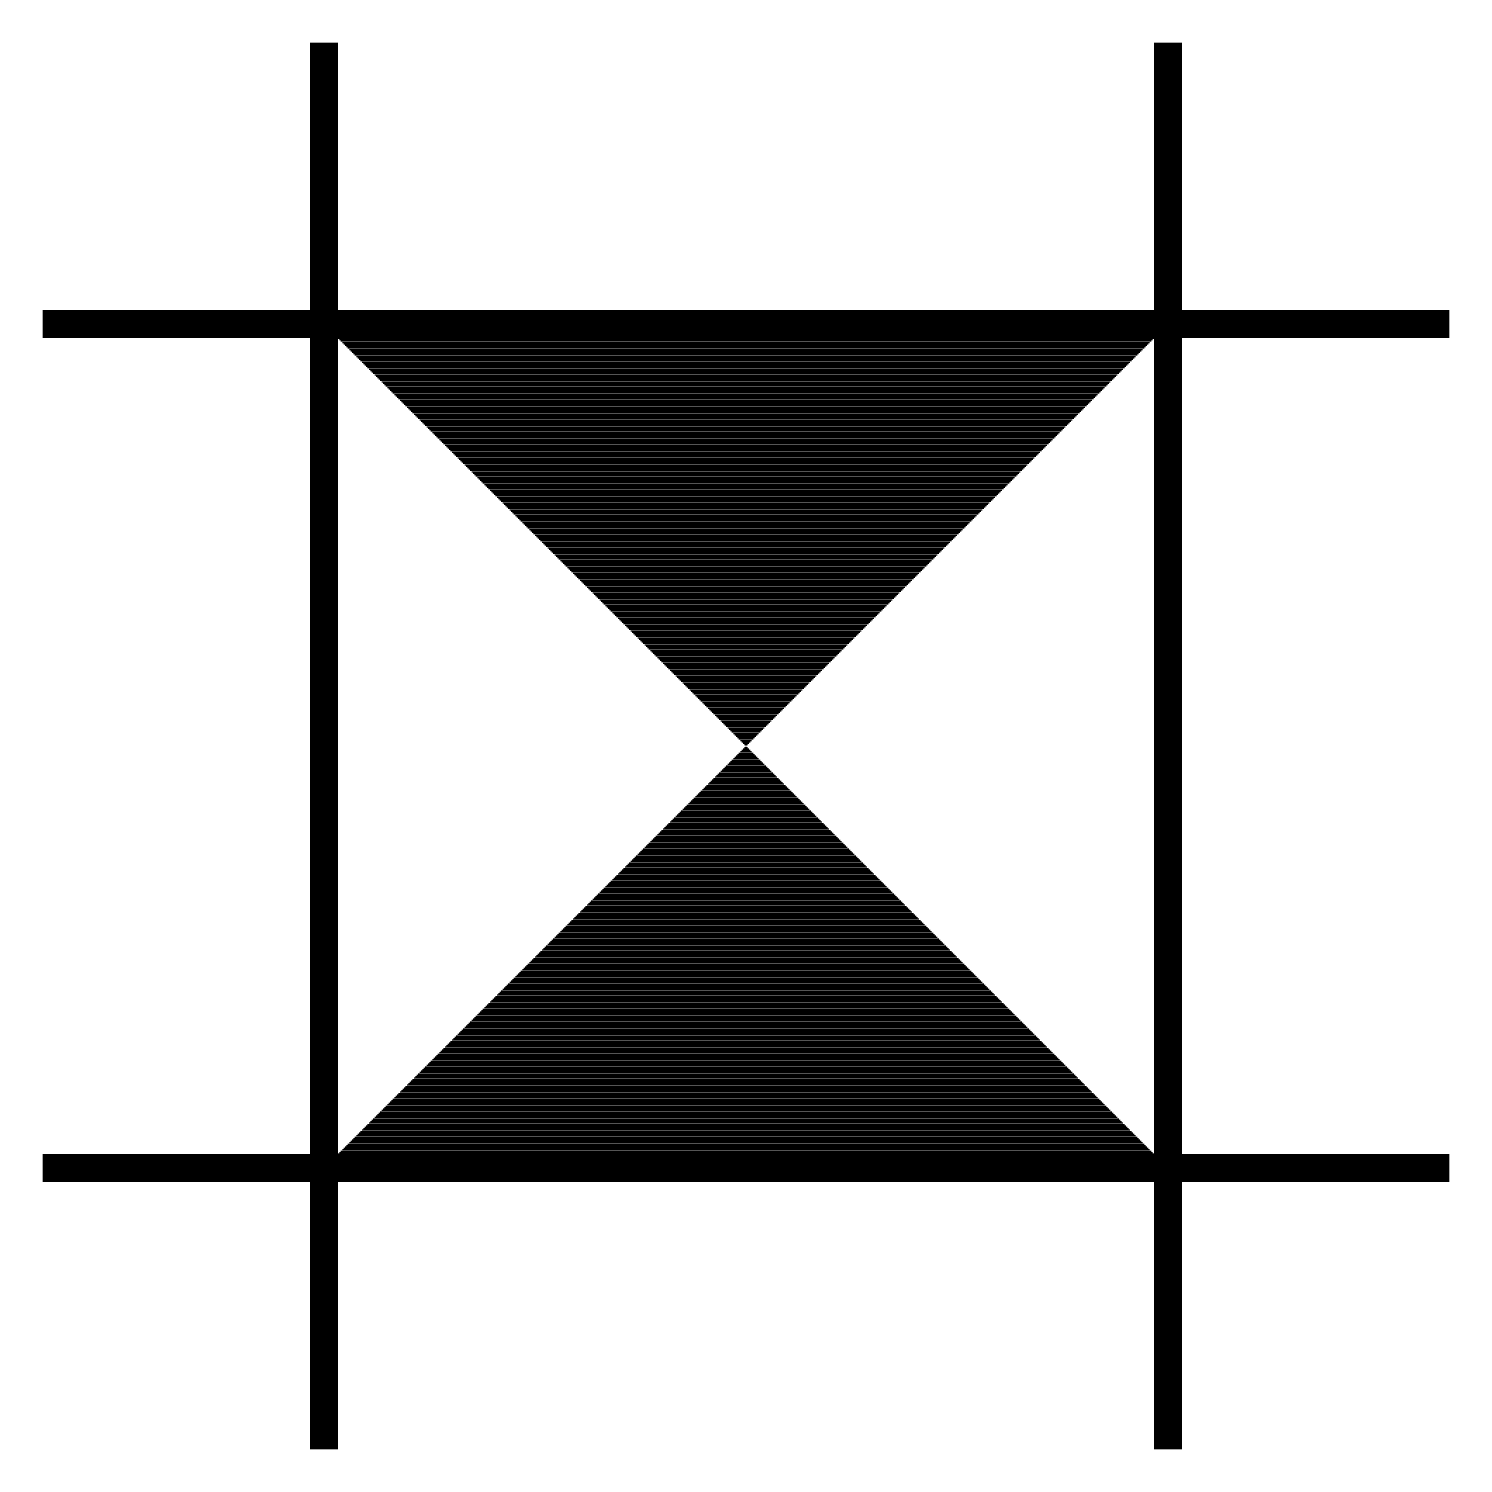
# Model space of a CAD drawing. Extents: x 5.45 to 10.55, y 1.45 to 6.55.
import ezdxf

# ---------------------------------------------------------------- set-up
doc = ezdxf.new("R2010")
doc.units = 0
doc.header["$MEASUREMENT"] = 0
doc.layers.get('0').update_dxf_attribs({"linetype": 'CONTINUOUS'})
pattern_1 = [(0, (0, 0), (0, 0.005), [])]

msp = doc.modelspace()

# ---------------------------------------------------------------- hatches: boundary and pattern name
h = msp.add_hatch()
h.set_pattern_fill('SFS', color=256, scale=0.05, style=0, pattern_type=2)
h.set_pattern_definition(pattern_1)
h.paths.add_polyline_path([(9.5, 5.5), (6.5, 5.5), (8, 4)])
h = msp.add_hatch()
h.set_pattern_fill('SFS', color=256, scale=0.05, style=0, pattern_type=2)
h.set_pattern_definition(pattern_1)
h.paths.add_polyline_path([(8, 4), (6.5, 2.5), (9.5, 2.5)])

# ---------------------------------------------------------------- linework, layer by layer
for points in [[(6.5, 1.5, 0.1, 0.1, 0), (6.5, 6.5, 0.1, 0.1, 0)], [(9.5, 6.5, 0.1, 0.1, 0), (9.5, 1.5, 0.1, 0.1, 0)], [(5.5, 5.5, 0.1, 0.1, 0), (10.5, 5.5, 0.1, 0.1, 0)], [(10.5, 2.5, 0.1, 0.1, 0), (5.5, 2.5, 0.1, 0.1, 0)]]:
    msp.add_lwpolyline(points, format="xyseb")

doc.saveas('drawing.dxf')
